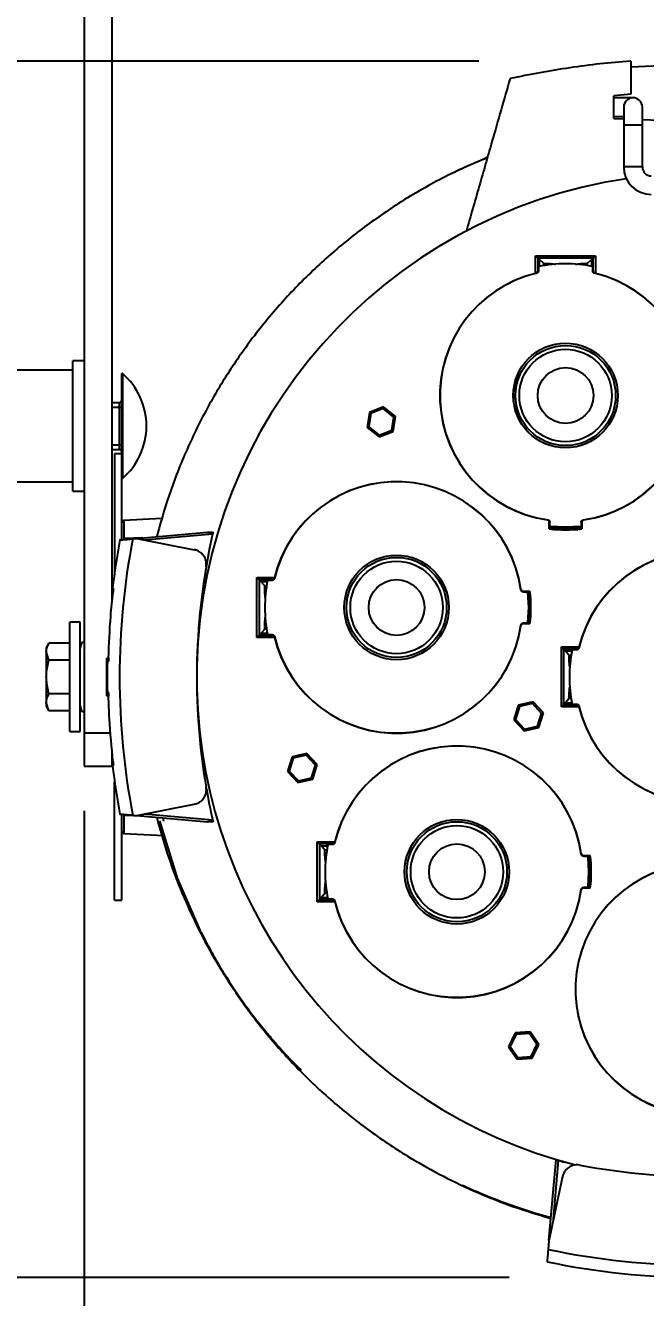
# Model space of a CAD drawing. Header units: inches. Extents: x 1.2 to 44.8, y 1.3 to 32.8.
# Drawn here: x 35.83 to 40, y 6.15 to 14.7 of the extents above; entities that cross this region are included whole.
import ezdxf

# ---------------------------------------------------------------- set-up
doc = ezdxf.new("R2010")
doc.units = ezdxf.units.IN
doc.header["$MEASUREMENT"] = 0
doc.layers.add('DIM', color=1, linetype='Continuous')
doc.layers.add('OBJECT', color=7, linetype='Continuous')
doc.styles.add('Arial', font='arial.ttf')
doc.dimstyles.new('ANSI & Metric .30 Stacked', dxfattribs={"dimscale": 2.666667, "dimtxt": 0.3, "dimasz": 0.375, "dimexe": 0.3, "dimexo": 0.3, "dimgap": 0.1, "dimtad": 0, "dimtih": 1, "dimtoh": 1, "dimzin": 4, "dimdsep": 46, "dimtxsty": 'Arial', "dimcen": 0.15, "dimadec": 0, "dimazin": 0, "dimtfac": 0.75, "dimtofl": 0, "dimtmove": 0, "dimatfit": 3, "dimfxl": 1, "dimtolj": 1, "dimtzin": 0, "dimarcsym": 0})

# ---------------------------------------------------------------- blocks, each defined once
blk = doc.blocks.new('*D8')
at = {"layer": 'Defpoints', "color": 0, "transparency": 16777216}
for p in [(31.5815, 18.4861), (37.1194, 18.4861), (39.3839, 6.284)]:
    blk.add_point(p, dxfattribs=at)
at = {"layer": 'DIM', "color": 0, "lineweight": -2, "transparency": 16777216}
for p, q in [((36.8194, 18.4861), (31.2815, 18.4861)), ((31.5815, 18.1111), (31.5815, 12.7356)), ((31.5815, 6.659), (31.5815, 11.6448)), ((39.0839, 6.284), (31.2815, 6.284))]:
    blk.add_line(p, q, dxfattribs=at)
at = {"layer": 'DIM', "color": 0, "transparency": 16777216}
for points in [[(31.519, 18.1111), (31.644, 18.1111), (31.5815, 18.4861)], [(31.519, 6.659), (31.644, 6.659), (31.5815, 6.284)]]:
    blk.add_solid(points, dxfattribs=at)
at = {"layer": 'DIM', "color": 0, "transparency": 16777216, "char_height": 0.3, "attachment_point": 5, "style": 'Arial'}
for s, insert in [('\\A1;12.20', (31.5815, 12.4434)), ('\\A1;[310mm]', (31.5815, 11.898))]:
    blk.add_mtext(s, dxfattribs=dict(at, insert=insert))
blk = doc.blocks.new('*D9')
at = {"layer": 'Defpoints', "color": 0, "transparency": 16777216}
for p in [(33.2791, 14.4623), (39.1782, 14.4623), (39.3839, 6.284)]:
    blk.add_point(p, dxfattribs=at)
at = {"layer": 'DIM', "color": 0, "lineweight": -2, "transparency": 16777216}
for p, q in [((38.8782, 14.4623), (32.9791, 14.4623)), ((33.2791, 14.0873), (33.2791, 10.9661)), ((33.2791, 6.659), (33.2791, 9.8753)), ((39.0839, 6.284), (32.9791, 6.284))]:
    blk.add_line(p, q, dxfattribs=at)
at = {"layer": 'DIM', "color": 0, "transparency": 16777216}
for points in [[(33.2166, 14.0873), (33.3416, 14.0873), (33.2791, 14.4623)], [(33.2166, 6.659), (33.3416, 6.659), (33.2791, 6.284)]]:
    blk.add_solid(points, dxfattribs=at)
at = {"layer": 'DIM', "color": 0, "transparency": 16777216, "char_height": 0.3, "attachment_point": 5, "style": 'Arial'}
for s, insert in [('\\A1;8.18', (33.2791, 10.6739)), ('\\A1;[208mm]', (33.2791, 10.1285))]:
    blk.add_mtext(s, dxfattribs=dict(at, insert=insert))
blk = doc.blocks.new('*D10')
at = {"layer": 'Defpoints', "color": 0, "transparency": 16777216}
for p in [(36.2263, 9.7215), (44.4503, 9.7215), (36.2263, 4.8502)]:
    blk.add_point(p, dxfattribs=at)
at = {"layer": 'DIM', "color": 0, "lineweight": -2, "transparency": 16777216}
for p, q in [((36.2263, 9.4215), (36.2263, 4.5502)), ((44.4503, 9.4215), (44.4503, 4.5502)), ((36.6013, 4.8502), (39.456, 4.8502)), ((44.0753, 4.8502), (41.2307, 4.8502))]:
    blk.add_line(p, q, dxfattribs=at)
at = {"layer": 'DIM', "color": 0, "transparency": 16777216}
for points in [[(36.6013, 4.9127), (36.6013, 4.7877), (36.2263, 4.8502)], [(44.0753, 4.9127), (44.0753, 4.7877), (44.4503, 4.8502)]]:
    blk.add_solid(points, dxfattribs=at)
at = {"layer": 'DIM', "color": 0, "transparency": 16777216, "char_height": 0.3, "attachment_point": 5, "style": 'Arial'}
for s, insert in [('\\A1;8.22', (40.3433, 5.1034)), ('\\A1;[209mm]', (40.3433, 4.558))]:
    blk.add_mtext(s, dxfattribs=dict(at, insert=insert))
blk = doc.blocks.new('*D11')
at = {"layer": 'Defpoints', "color": 0, "transparency": 16777216}
for p in [(34.8983, 10.8449), (44.7658, 10.058), (34.8983, 3.4586)]:
    blk.add_point(p, dxfattribs=at)
at = {"layer": 'DIM', "color": 0, "lineweight": -2, "transparency": 16777216}
for p, q in [((34.8983, 10.5449), (34.8983, 3.1586)), ((44.7658, 9.758), (44.7658, 3.1586)), ((35.2733, 3.4586), (39.4696, 3.4586)), ((44.3908, 3.4586), (41.2443, 3.4586))]:
    blk.add_line(p, q, dxfattribs=at)
at = {"layer": 'DIM', "color": 0, "transparency": 16777216}
for points in [[(35.2733, 3.5211), (35.2733, 3.3961), (34.8983, 3.4586)], [(44.3908, 3.5211), (44.3908, 3.3961), (44.7658, 3.4586)]]:
    blk.add_solid(points, dxfattribs=at)
at = {"layer": 'DIM', "color": 0, "transparency": 16777216, "char_height": 0.3, "attachment_point": 5, "style": 'Arial'}
for s, insert in [('\\A1;9.87', (40.357, 3.7117)), ('\\A1;[251mm]', (40.357, 3.1663))]:
    blk.add_mtext(s, dxfattribs=dict(at, insert=insert))

msp = doc.modelspace()

# ---------------------------------------------------------------- linework, layer by layer
at = {"layer": 'OBJECT'}
for p, q in [((36.2263, 16.7992), (36.2263, 9.7215)), ((36.4133, 10.826), (36.4133, 16.7992)), ((39.9008, 14.4623), (39.9008, 14.2401)), ((40.3483, 14.4409), (39.9008, 14.4207)), ((39.9008, 14.2401), (39.7858, 14.228)), ((39.7858, 14.075), (39.7858, 14.228)), ((39.9158, 14.215), (39.7858, 14.215)), ((39.8533, 14.1525), (39.8533, 13.75)), ((39.9783, 13.75), (39.9783, 14.1525)), ((39.7858, 14.09), (39.8533, 14.09)), ((39.7858, 14.075), (39.8533, 14.0727)), ((39.9783, 14.03), (39.8533, 14.03)), ((39.9783, 14.0683), (40.3483, 14.0554)), ((39.9783, 13.75), (39.8533, 13.75)), ((37.8681, 13.1493), (37.8267, 13.1114)), ((39.2606, 13.0346), (39.2606, 13.1528)), ((39.2606, 13.1528), (39.6637, 13.1528)), ((39.2606, 13.1528), (39.2871, 13.1263)), ((39.6488, 13.138), (39.2754, 13.138)), ((39.2754, 13.138), (39.2754, 13.0497)), ((39.2871, 13.0902), (39.2871, 13.1263)), ((39.3166, 13.1005), (39.2889, 13.1247)), ((39.3166, 13.1005), (39.3526, 13.1005)), ((39.3166, 13.0874), (39.3166, 13.1005)), ((39.3514, 13.0903), (39.3526, 13.1005)), ((39.3634, 13.0999), (39.3623, 13.0906)), ((39.5616, 13.0928), (39.5608, 13.0999)), ((39.5716, 13.1005), (39.6076, 13.1005)), ((39.5716, 13.1005), (39.5729, 13.0902)), ((39.6076, 13.1005), (39.6353, 13.1247)), ((39.6076, 13.0874), (39.6076, 13.1005)), ((39.6488, 13.138), (39.6371, 13.1263)), ((39.6371, 13.1263), (39.6371, 13.0902)), ((39.6637, 13.1528), (39.6488, 13.138)), ((39.6488, 13.0497), (39.6488, 13.138)), ((39.6637, 13.1528), (39.6637, 13.0346)), ((39.2623, 13.035), (39.2606, 13.0346)), ((39.2799, 13.0758), (39.2799, 13.0502)), ((39.6444, 13.0502), (39.6444, 13.0758)), ((39.6637, 13.0346), (39.6619, 13.035)), ((36.2263, 12.4463), (36.1483, 12.4463)), ((36.1483, 11.5713), (36.1483, 12.4463)), ((36.1483, 12.3838), (35.5233, 12.3838)), ((36.4833, 12.3608), (36.4783, 12.3608)), ((36.4783, 11.2433), (36.4783, 12.3608)), ((36.4833, 12.3608), (36.4833, 11.6568)), ((36.4133, 12.1671), (36.4623, 12.1671)), ((36.4623, 11.8505), (36.4623, 12.1671)), ((36.4133, 12.1363), (36.4623, 12.1363)), ((38.1433, 12.0999), (38.128, 11.9988)), ((38.1527, 12.0924), (38.1393, 12.0032)), ((38.2385, 12.1373), (38.1433, 12.0999)), ((38.1527, 12.0924), (38.1433, 12.0999)), ((38.2367, 12.1253), (38.1527, 12.0924)), ((38.2367, 12.1253), (38.2385, 12.1373)), ((38.3072, 12.0691), (38.2367, 12.1253)), ((38.3185, 12.0735), (38.2385, 12.1373)), ((38.2938, 11.9799), (38.3072, 12.0691)), ((38.3032, 11.9723), (38.3185, 12.0735)), ((38.3072, 12.0691), (38.3185, 12.0735)), ((38.1393, 12.0032), (38.128, 11.9988)), ((38.128, 11.9988), (38.208, 11.935)), ((38.1393, 12.0032), (38.2098, 11.9469)), ((38.208, 11.935), (38.3032, 11.9723)), ((38.2098, 11.9469), (38.2938, 11.9799)), ((38.2938, 11.9799), (38.3032, 11.9723)), ((38.2098, 11.9469), (38.208, 11.935)), ((36.4133, 11.8828), (36.4623, 11.8828)), ((36.4133, 11.8516), (36.4623, 11.8516)), ((36.4133, 11.8505), (36.4623, 11.8505)), ((36.4783, 11.8215), (36.4303, 11.8215)), ((36.4303, 11.8215), (36.4303, 11.0278)), ((35.5233, 11.6338), (36.1483, 11.6338)), ((36.4783, 11.6568), (36.4833, 11.6568)), ((36.1483, 11.5713), (36.2263, 11.5713)), ((36.7484, 11.3862), (36.4925, 11.3728)), ((36.4925, 11.3728), (36.4925, 11.2451)), ((36.552, 11.2503), (37.0541, 11.2942)), ((39.3527, 11.3168), (39.3527, 11.3622)), ((39.3527, 11.3168), (39.3621, 11.3253)), ((39.357, 11.3385), (39.357, 11.3625)), ((39.4621, 11.3277), (39.3618, 11.3334)), ((39.3621, 11.3253), (39.3621, 11.3342)), ((39.5626, 11.3334), (39.4621, 11.3277)), ((39.5621, 11.3334), (39.5621, 11.3253)), ((39.5716, 11.3168), (39.5621, 11.3253)), ((39.5673, 11.3625), (39.5673, 11.3385)), ((39.5716, 11.3622), (39.5716, 11.3168)), ((36.6206, 11.2563), (36.4925, 11.2523)), ((36.5783, 11.2526), (36.966, 11.1772)), ((37.089, 11.2822), (36.6319, 11.2422)), ((36.4303, 11.0699), (36.4365, 11.0699)), ((37.3866, 10.9904), (37.5049, 10.9904)), ((37.3866, 10.5873), (37.3866, 10.9904)), ((37.3866, 10.9904), (37.4015, 10.9755)), ((37.4015, 10.9755), (37.4015, 10.6021)), ((37.4897, 10.9755), (37.4015, 10.9755)), ((37.4015, 10.9755), (37.4132, 10.9638)), ((37.4132, 10.9638), (37.4493, 10.9638)), ((37.439, 10.9343), (37.4148, 10.962)), ((37.4893, 10.9711), (37.4636, 10.9711)), ((37.5049, 10.9904), (37.5045, 10.9886)), ((36.4212, 10.9157), (36.4163, 10.9161)), ((37.439, 10.8983), (37.439, 10.9343)), ((37.4521, 10.9343), (37.439, 10.9343)), ((37.439, 10.8983), (37.4493, 10.8996)), ((37.4467, 10.8883), (37.4396, 10.8875)), ((39.177, 10.894), (39.201, 10.894)), ((39.1773, 10.8983), (39.2227, 10.8983)), ((39.206, 10.8893), (39.2118, 10.7888)), ((39.2061, 10.8888), (39.2142, 10.8888)), ((39.2227, 10.8983), (39.2142, 10.8888)), ((39.2118, 10.7888), (39.2061, 10.6885)), ((37.4396, 10.6901), (37.4489, 10.689)), ((36.1983, 10.689), (36.1283, 10.689)), ((36.1283, 9.954), (36.1283, 10.689)), ((36.1983, 9.954), (36.1983, 10.689)), ((37.4015, 10.6021), (37.4132, 10.6138)), ((37.4493, 10.6138), (37.4132, 10.6138)), ((37.439, 10.6433), (37.4148, 10.6156)), ((37.439, 10.6433), (37.439, 10.6793)), ((37.4492, 10.6781), (37.439, 10.6793)), ((37.4521, 10.6433), (37.439, 10.6433)), ((37.4636, 10.6066), (37.4893, 10.6066)), ((39.201, 10.6837), (39.177, 10.6837)), ((39.2227, 10.6793), (39.1773, 10.6793)), ((39.2142, 10.6888), (39.2061, 10.6888)), ((39.2227, 10.6793), (39.2142, 10.6888)), ((35.9884, 10.5488), (35.9708, 10.5184)), ((36.1283, 10.5488), (35.9884, 10.5488)), ((37.3866, 10.5873), (37.4015, 10.6021)), ((37.5049, 10.5873), (37.3866, 10.5873)), ((37.4015, 10.6021), (37.4897, 10.6021)), ((37.5045, 10.589), (37.5049, 10.5873)), ((39.434, 10.12), (39.434, 10.5231)), ((39.434, 10.5231), (39.4489, 10.5082)), ((39.434, 10.5231), (39.5523, 10.5231)), ((39.5523, 10.5231), (39.5518, 10.5213)), ((35.9708, 10.5184), (35.9708, 10.1247)), ((35.9884, 10.4352), (35.9708, 10.492)), ((36.1283, 10.4352), (35.9884, 10.4352)), ((36.3783, 10.4472), (36.3887, 10.4476)), ((36.3783, 10.1959), (36.3783, 10.4472)), ((39.4489, 10.5082), (39.4489, 10.1349)), ((39.5371, 10.5082), (39.4489, 10.5082)), ((39.4489, 10.5082), (39.4606, 10.4965)), ((39.4606, 10.4965), (39.4967, 10.4965)), ((39.4863, 10.467), (39.4621, 10.4947)), ((39.4863, 10.431), (39.4863, 10.467)), ((39.4995, 10.467), (39.4863, 10.467)), ((39.5367, 10.5038), (39.511, 10.5038)), ((36.3814, 10.4239), (36.3868, 10.4244)), ((39.4863, 10.431), (39.4967, 10.4323)), ((39.4941, 10.421), (39.4869, 10.4202)), ((36.1283, 10.2079), (35.9884, 10.2079)), ((36.3783, 10.1959), (36.3887, 10.1955)), ((36.3868, 10.2187), (36.3816, 10.2191)), ((39.4863, 10.176), (39.4863, 10.212)), ((39.4965, 10.2108), (39.4863, 10.212)), ((39.4869, 10.2228), (39.4963, 10.2217)), ((35.9884, 10.0942), (35.9708, 10.151)), ((35.9708, 10.1247), (35.9884, 10.0942)), ((36.1283, 10.0942), (35.9884, 10.0942)), ((39.1435, 10.1317), (39.1134, 10.034)), ((39.1518, 10.1228), (39.1252, 10.0367)), ((39.2433, 10.1545), (39.1435, 10.1317)), ((39.1518, 10.1228), (39.1435, 10.1317)), ((39.2397, 10.1429), (39.1518, 10.1228)), ((39.2397, 10.1429), (39.2433, 10.1545)), ((39.301, 10.0768), (39.2397, 10.1429)), ((39.3128, 10.0795), (39.2433, 10.1545)), ((39.434, 10.12), (39.4606, 10.1465)), ((39.5523, 10.12), (39.434, 10.12)), ((39.4489, 10.1349), (39.5371, 10.1349)), ((39.4967, 10.1465), (39.4606, 10.1465)), ((39.4863, 10.176), (39.4621, 10.1483)), ((39.4995, 10.176), (39.4863, 10.176)), ((39.511, 10.1393), (39.5367, 10.1393)), ((39.5518, 10.1217), (39.5523, 10.12)), ((39.1252, 10.0367), (39.1134, 10.034)), ((39.1134, 10.034), (39.183, 9.959)), ((39.1252, 10.0367), (39.1865, 9.9706)), ((39.2745, 9.9906), (39.301, 10.0768)), ((39.2827, 9.9817), (39.3128, 10.0795)), ((39.301, 10.0768), (39.3128, 10.0795)), ((36.1283, 9.954), (36.1983, 9.954)), ((36.4033, 9.9436), (36.2263, 9.9436)), ((39.183, 9.959), (39.2827, 9.9817)), ((39.1865, 9.9706), (39.183, 9.959)), ((39.1865, 9.9706), (39.2745, 9.9906)), ((39.2745, 9.9906), (39.2827, 9.9817)), ((36.4133, 9.7215), (36.4133, 9.8225)), ((37.6227, 9.7846), (37.5925, 9.6868)), ((37.6309, 9.7757), (37.6043, 9.6895)), ((37.7224, 9.8073), (37.6227, 9.7846)), ((37.6309, 9.7757), (37.6227, 9.7846)), ((37.7188, 9.7958), (37.6309, 9.7757)), ((37.7188, 9.7958), (37.7224, 9.8073)), ((37.7801, 9.7297), (37.7188, 9.7958)), ((37.7919, 9.7324), (37.7224, 9.8073)), ((36.2263, 9.7215), (36.4133, 9.7215)), ((36.4164, 9.727), (36.4212, 9.7274)), ((37.6043, 9.6895), (37.5925, 9.6868)), ((37.5925, 9.6868), (37.6621, 9.6119)), ((37.6043, 9.6895), (37.6656, 9.6234)), ((37.7536, 9.6435), (37.7801, 9.7297)), ((37.7618, 9.6346), (37.7919, 9.7324)), ((37.7801, 9.7297), (37.7919, 9.7324)), ((36.4303, 8.8215), (36.4303, 9.6153)), ((37.6621, 9.6119), (37.7618, 9.6346)), ((37.6656, 9.6234), (37.6621, 9.6119)), ((37.6656, 9.6234), (37.7536, 9.6435)), ((37.7536, 9.6435), (37.7618, 9.6346)), ((36.4303, 9.5732), (36.4365, 9.5732)), ((36.5783, 9.3904), (36.966, 9.4658)), ((36.4783, 8.8215), (36.4783, 9.3998)), ((36.4925, 9.398), (36.4925, 9.2703)), ((36.6206, 9.3867), (36.4925, 9.3908)), ((36.552, 9.3927), (37.0541, 9.3488)), ((36.6319, 9.4009), (37.089, 9.3609)), ((36.7308, 9.3552), (36.844, 8.9916)), ((36.7531, 9.375), (36.759, 9.353)), ((36.4925, 9.2703), (36.7616, 9.2562)), ((37.8187, 9.1872), (37.7921, 9.2138)), ((37.7921, 9.2138), (37.9104, 9.2138)), ((37.7921, 8.8106), (37.7921, 9.2138)), ((37.8952, 9.1989), (37.807, 9.1989)), ((37.807, 9.1989), (37.807, 8.8255)), ((37.8187, 9.1872), (37.8548, 9.1872)), ((37.8445, 9.1577), (37.8203, 9.1854)), ((37.8445, 9.1217), (37.8445, 9.1577)), ((37.8576, 9.1577), (37.8445, 9.1577)), ((37.8948, 9.1944), (37.8691, 9.1944)), ((37.9104, 9.2138), (37.91, 9.212)), ((37.8445, 9.1217), (37.8548, 9.123)), ((37.8522, 9.1117), (37.8451, 9.1109)), ((39.5825, 9.1174), (39.6065, 9.1174)), ((39.5828, 9.1217), (39.6282, 9.1217)), ((39.6116, 9.1122), (39.6173, 9.0122)), ((39.6116, 9.1122), (39.6197, 9.1122)), ((39.6282, 9.1217), (39.6197, 9.1122)), ((39.6173, 9.0122), (39.6116, 8.9119)), ((36.8537, 8.9654), (37.004, 8.6197)), ((37.8445, 8.8667), (37.8445, 8.9027)), ((37.8547, 8.9015), (37.8445, 8.9027)), ((37.8451, 8.9135), (37.8544, 8.9124)), ((39.6065, 8.907), (39.5825, 8.907)), ((39.6282, 8.9027), (39.5828, 8.9027)), ((39.6197, 8.9122), (39.6116, 8.9122)), ((39.6282, 8.9027), (39.6197, 8.9122)), ((36.4303, 8.8215), (36.4783, 8.8215)), ((37.8187, 8.8372), (37.7921, 8.8106)), ((37.9104, 8.8106), (37.7921, 8.8106)), ((37.807, 8.8255), (37.8952, 8.8255)), ((37.8548, 8.8372), (37.8187, 8.8372)), ((37.8445, 8.8667), (37.8203, 8.839)), ((37.8576, 8.8667), (37.8445, 8.8667)), ((37.8691, 8.8299), (37.8948, 8.8299)), ((37.91, 8.8124), (37.9104, 8.8106)), ((39.1225, 7.9284), (39.0781, 7.8362)), ((39.1293, 7.9184), (39.0902, 7.8371)), ((39.2245, 7.936), (39.1225, 7.9284)), ((39.1293, 7.9184), (39.1225, 7.9284)), ((39.2192, 7.9251), (39.1293, 7.9184)), ((39.2192, 7.9251), (39.2245, 7.936)), ((39.27, 7.8506), (39.2192, 7.9251)), ((39.2821, 7.8515), (39.2245, 7.936)), ((39.0902, 7.8371), (39.0781, 7.8362)), ((39.0781, 7.8362), (39.1357, 7.7517)), ((39.0902, 7.8371), (39.141, 7.7626)), ((39.2309, 7.7693), (39.27, 7.8506)), ((39.2377, 7.7593), (39.2821, 7.8515)), ((39.27, 7.8506), (39.2821, 7.8515)), ((39.141, 7.7626), (39.1357, 7.7517)), ((39.1357, 7.7517), (39.2377, 7.7593)), ((39.141, 7.7626), (39.2309, 7.7693)), ((39.2309, 7.7693), (39.2377, 7.7593)), ((39.3502, 6.5326), (39.3957, 7.0523)), ((39.4123, 7.0704), (39.3757, 6.6517)), ((39.3957, 7.0523), (39.3981, 7.0736)), ((38.63, 6.9709), (38.6325, 6.9697)), ((39.4418, 6.9627), (39.3501, 6.5315)), ((39.3501, 6.5315), (39.345, 6.4733))]:
    msp.add_line(p, q, dxfattribs=at)
for centre, radius in [((39.4621, 12.2136), 0.3516), ((39.4621, 12.2136), 0.3367), ((39.4621, 12.2136), 0.3108), ((39.4621, 12.2136), 0.1875), ((38.3259, 10.7888), 0.3516), ((38.3259, 10.7888), 0.3367), ((38.3259, 10.7888), 0.3108), ((38.3259, 10.7888), 0.1875), ((38.7314, 9.0122), 0.3516), ((38.7314, 9.0122), 0.3367), ((38.7314, 9.0122), 0.3108), ((38.7314, 9.0122), 0.1875)]:
    msp.add_circle(centre, radius, dxfattribs=at)
for centre, radius, start, end in [((39.9158, 14.1525), 0.0625, 0, 180), ((40.0383, 13.75), 0.185, 180, 270), ((40.0383, 13.75), 0.06, 180, 270), ((40.3683, 10.3215), 3.386, 98.44365, 178.6958), ((39.4621, 12.2136), 0.8858, 78.21788, 101.86166), ((39.4621, 12.2136), 0.8454, 103.7937, 261.67956), ((39.4621, 12.2136), 0.8445, 103.27235, 261.96114), ((39.4621, 12.2136), 0.8445, 278.03886, 76.72765), ((39.4621, 12.2136), 0.8454, 278.32044, 76.2063), ((36.179, 12.0088), 0.4653, 310.84258, 49.15742), ((36.4623, 12.1831), 0.016, 269.99973, 359.99973), ((36.4663, 13.0647), 0.9284, 269.75316, 270.74057), ((36.4663, 12.8112), 0.9284, 269.75316, 270.74057), ((36.4623, 11.8356), 0.016, 0.00027, 90.00027), ((36.4623, 11.8345), 0.016, 0.00027, 90.00027), ((38.3259, 10.7888), 0.8445, 8.03886, 166.72765), ((38.3259, 10.7888), 0.8454, 8.32044, 166.2063), ((36.4933, 11.3578), 0.015, 93, 180), ((39.4621, 12.2136), 0.9034, 263.03986, 276.96014), ((39.4621, 12.2136), 0.8939, 263.57707, 276.42293), ((41.3683, 10.3215), 4.9882, 169.35533, 173.15393), ((41.3683, 10.3215), 4.905, 169.08488, 190.91512), ((36.5535, 11.2421), 0.0631, 2.78474, 12.5511), ((41.3683, 10.3215), 4.3858, 167.34743, 189.7226), ((40.3733, 10.3215), 0.8445, 8.25496, 166.72765), ((40.3733, 10.3215), 0.8454, 8.71234, 166.2063), ((38.3259, 10.7888), 0.8858, 168.21788, 191.86166), ((38.3259, 10.7888), 0.8939, 353.57707, 6.42293), ((38.3259, 10.7888), 0.9034, 353.03986, 6.96014), ((38.3259, 10.7888), 0.8445, 193.27235, 351.96114), ((38.3259, 10.7888), 0.8454, 193.7937, 351.67956), ((36.2583, 10.5127), 0.06, 122.23095, 180), ((40.3733, 10.3215), 0.8858, 168.21788, 191.86166), ((41.3683, 10.3215), 4.9882, 178.82411, 181.17645), ((40.3683, 10.3215), 3.386, 181.30421, 255.64002), ((40.3733, 10.3215), 0.8445, 193.27235, 351.74504), ((40.3733, 10.3215), 0.8454, 193.7937, 351.28766), ((36.2583, 10.1304), 0.06, 180, 237.76905), ((38.7314, 9.0122), 0.8445, 8.03886, 166.72765), ((38.7314, 9.0122), 0.8454, 8.32044, 166.2063), ((41.3683, 10.3215), 4.9882, 186.84675, 190.64483), ((41.3683, 10.3215), 4.3858, 189.8544, 192.65257), ((36.5535, 9.4009), 0.0631, 347.4489, 357.21526), ((36.4933, 9.2852), 0.015, 180, 267), ((38.7314, 9.0122), 0.8858, 168.21788, 191.86166), ((38.7314, 9.0122), 0.8939, 353.57707, 6.42293), ((38.7314, 9.0122), 0.9034, 353.03986, 6.96014), ((40.3733, 8.2215), 0.8454, 98.32044, 256.2063), ((40.3733, 8.2215), 0.8445, 98.03886, 256.72765), ((38.7314, 9.0122), 0.8445, 193.27235, 351.96114), ((38.7314, 9.0122), 0.8454, 193.7937, 351.67956), ((40.3683, 11.3215), 4.3573, 257.32653, 257.90273), ((40.3683, 11.3215), 4.3573, 259.28554, 269.73701), ((39.3527, 6.5278), 0.0266, 85.01956, 91.13743), ((40.3683, 11.3215), 4.955, 258.08232, 269.76873), ((40.3683, 11.3215), 5.0376, 258.19442, 269.77295)]:
    msp.add_arc(centre, radius, start, end, dxfattribs=at)
for centre, major_axis, ratio, start_param, end_param in [((39.9677, 12.2136), (1.1844, 0), 0.904333, 2.18289, 2.189184), ((39.2741, 13.1244), (0.015, 0), 0.122785, 0.139626, 0.517039), ((39.4621, 13.1115), (0.1364, 0), 0.122792, 3.903609, 4.202236), ((39.4621, 13.1115), (0.1364, 0), 0.122792, 5.222542, 5.521169), ((39.6502, 13.1244), (0.015, 0), 0.122785, 2.624554, 3.001966), ((38.9566, 12.2136), (1.1844, 0), 0.904333, 0.952409, 0.958702), ((39.3564, 12.2136), (0.8486, 0), 0.989844, 1.661062, 1.666299), ((39.5679, 12.2136), (0.8486, 0), 0.989844, 1.475294, 1.480531), ((39.3035, 12.2136), (0.8702, 0), 0.979895, 4.768957, 4.773913), ((40.3532, 12.2136), (1.4876, 0), 0.800731, 3.979311, 3.983227), ((38.571, 12.2136), (1.4876, 0), 0.800731, 5.441551, 5.445467), ((39.6208, 12.2136), (0.8702, 0), 0.979895, 4.650865, 4.655821), ((37.4151, 10.9769), (0, 0.015), 0.122785, 2.624554, 3.001966), ((38.3259, 10.2833), (0, 1.1844), 0.904333, 0.952409, 0.958702), ((38.3259, 10.8946), (0, 0.8486), 0.989844, 1.475294, 1.480531), ((37.428, 10.7888), (0, 0.1364), 0.122792, 5.222542, 5.521169), ((38.3259, 10.9475), (0, 0.8702), 0.979895, 4.650865, 4.655821), ((38.3259, 9.8977), (0, 1.4876), 0.800731, 5.441551, 5.445467), ((37.428, 10.7888), (0, 0.1364), 0.122792, 3.903609, 4.202236), ((37.4151, 10.6008), (0, 0.015), 0.122785, 0.139626, 0.517039), ((38.3259, 11.2944), (0, 1.1844), 0.904333, 2.18289, 2.189184), ((38.3259, 10.6831), (0, 0.8486), 0.989844, 1.661062, 1.666299), ((38.3259, 10.6302), (0, 0.8702), 0.979895, 4.768957, 4.773913), ((38.3259, 11.6799), (0, 1.4876), 0.800731, 3.979311, 3.983227), ((39.4624, 10.5096), (0, 0.015), 0.122785, 2.624554, 3.001966), ((40.3733, 9.816), (0, 1.1844), 0.904333, 0.952409, 0.958702), ((40.3733, 10.4273), (0, 0.8486), 0.989844, 1.475294, 1.480531), ((39.4753, 10.3215), (0, 0.1364), 0.122792, 5.222542, 5.521169), ((39.4753, 10.3215), (0, 0.1364), 0.122792, 3.903609, 4.202236), ((39.4624, 10.1335), (0, 0.015), 0.122785, 0.139626, 0.517039), ((40.3733, 10.8271), (0, 1.1844), 0.904333, 2.18289, 2.189184), ((40.3733, 10.2158), (0, 0.8486), 0.989844, 1.661062, 1.666299), ((37.8206, 9.2002), (0, 0.015), 0.122785, 2.624554, 3.001966), ((38.7314, 8.5067), (0, 1.1844), 0.904333, 0.952409, 0.958702), ((38.7314, 9.118), (0, 0.8486), 0.989844, 1.475294, 1.480531), ((37.8335, 9.0122), (0, 0.1364), 0.122792, 5.222542, 5.521169), ((38.7314, 9.1709), (0, 0.8702), 0.979895, 4.650865, 4.655821), ((38.7314, 8.1211), (0, 1.4876), 0.800731, 5.441551, 5.445467), ((37.8335, 9.0122), (0, 0.1364), 0.122792, 3.903609, 4.202236), ((38.7314, 8.8535), (0, 0.8702), 0.979895, 4.768957, 4.773913), ((38.7314, 9.9033), (0, 1.4876), 0.800731, 3.979311, 3.983227), ((37.8206, 8.8242), (0, 0.015), 0.122785, 0.139626, 0.517039), ((38.7314, 9.5177), (0, 1.1844), 0.904333, 2.18289, 2.189184), ((38.7314, 8.9064), (0, 0.8486), 0.989844, 1.661062, 1.666299)]:
    msp.add_ellipse(centre, major_axis=major_axis, ratio=ratio, start_param=start_param, end_param=end_param, dxfattribs=at)
for points, knots in [([(39.9008, 14.4623), (39.8993, 14.4622), (39.7624, 14.4516), (39.4898, 14.4225), (39.2226, 14.3704), (39.0887, 14.3443)], [0, 0, 0, 0, 0.005481, 0.501597, 1, 1, 1, 1]), ([(39.0887, 14.3443), (39.0686, 14.2743), (39.0284, 14.134), (38.9735, 13.9425), (38.9245, 13.7715), (38.8815, 13.6216), (38.8383, 13.471), (38.8094, 13.3702), (38.7949, 13.3198)], [0, 0, 0, 0, 0.208801, 0.418149, 0.563127, 0.708317, 0.854049, 1, 1, 1, 1]), ([(38.9369, 13.8148), (38.8282, 13.7667), (38.6098, 13.6699), (38.314, 13.4939), (38.045, 13.3024), (37.8023, 13.0965), (37.5751, 12.8682), (37.369, 12.622), (37.1862, 12.3614), (37.0262, 12.0874), (36.8887, 11.7973), (36.7841, 11.5212), (36.734, 11.3407), (36.7129, 11.2644)], [0, 0, 0, 0, 0.101607, 0.204124, 0.293668, 0.383833, 0.47597, 0.568792, 0.658049, 0.747933, 0.83979, 0.932327, 1, 1, 1, 1]), ([(38.936, 13.8105), (38.9009, 13.7964), (38.8183, 13.7632), (38.7302, 13.7224), (38.6964, 13.7057), (38.6842, 13.6996)], [0, 0, 0, 0, 0.319954, 0.754217, 1, 1, 1, 1]), ([(39.281, 13.0863), (39.2809, 13.0861), (39.2806, 13.0857), (39.2803, 13.0837), (39.28, 13.0809), (39.2799, 13.0781), (39.2799, 13.0764), (39.2799, 13.0758)], [0, 0, 0, 0, 0.2208107, 0.4419479, 0.6674981, 0.8967834, 1, 1, 1, 1]), ([(39.3526, 13.1005), (39.3543, 13.1005), (39.3577, 13.1004), (39.3613, 13.1002), (39.363, 13.1), (39.3634, 13.0999)], [0, 0, 0, 0, 0.417392, 0.834938, 1, 1, 1, 1]), ([(39.5608, 13.0999), (39.5621, 13.1001), (39.5646, 13.1003), (39.5686, 13.1005), (39.5709, 13.1005), (39.5716, 13.1005)], [0, 0, 0, 0, 0.412487, 0.824887, 1, 1, 1, 1]), ([(39.6444, 13.0758), (39.6444, 13.0763), (39.6444, 13.0779), (39.6443, 13.0806), (39.644, 13.0835), (39.6436, 13.0856), (39.6434, 13.0861), (39.6432, 13.0863)], [0, 0, 0, 0, 0.082168, 0.306264, 0.534946, 0.764555, 1, 1, 1, 1]), ([(39.2623, 13.035), (39.2638, 13.0355), (39.2671, 13.0366), (39.2714, 13.0402), (39.2743, 13.0448), (39.2753, 13.0482), (39.2754, 13.0497), (39.2754, 13.0497)], [0, 0, 0, 0, 0.190229, 0.422761, 0.745006, 0.993862, 1, 1, 1, 1]), ([(39.2682, 13.0355), (39.267, 13.0354), (39.2651, 13.0353), (39.2631, 13.0351), (39.2623, 13.035)], [0, 0, 0, 0, 0.60643, 1, 1, 1, 1]), ([(39.2799, 13.0502), (39.2798, 13.0491), (39.2796, 13.0464), (39.2779, 13.0422), (39.2745, 13.0384), (39.271, 13.0363), (39.2688, 13.0357), (39.2682, 13.0355)], [0, 0, 0, 0, 0.157413, 0.407293, 0.657414, 0.909287, 1, 1, 1, 1]), ([(39.656, 13.0355), (39.655, 13.0358), (39.6524, 13.0366), (39.6486, 13.0393), (39.6456, 13.0435), (39.6445, 13.0473), (39.6444, 13.0496), (39.6444, 13.0502)], [0, 0, 0, 0, 0.157404, 0.410985, 0.664295, 0.915773, 1, 1, 1, 1]), ([(39.6619, 13.035), (39.6607, 13.0354), (39.6577, 13.0364), (39.6535, 13.0396), (39.6502, 13.0441), (39.649, 13.0478), (39.6488, 13.0497), (39.6488, 13.0497)], [0, 0, 0, 0, 0.1620133, 0.3802172, 0.6863016, 0.9938623, 1, 1, 1, 1]), ([(39.6619, 13.035), (39.6607, 13.0351), (39.6588, 13.0353), (39.6568, 13.0355), (39.656, 13.0355)], [0, 0, 0, 0, 0.604349, 1, 1, 1, 1]), ([(39.1135, 12.1869), (39.1133, 12.1896), (39.1124, 12.2029), (39.1123, 12.2216), (39.1139, 12.2482), (39.1167, 12.2694), (39.122, 12.2956), (39.1276, 12.3162), (39.1365, 12.3419), (39.1433, 12.357), (39.148, 12.3671)], [0, 0, 0, 0, 0.043103, 0.215681, 0.301904, 0.474484, 0.560706, 0.733285, 0.819508, 1, 1, 1, 1]), ([(39.2109, 11.9699), (39.2091, 11.9719), (39.1999, 11.9815), (39.1878, 11.9958), (39.1721, 12.0174), (39.1607, 12.0354), (39.148, 12.0589), (39.1392, 12.0784), (39.1292, 12.1047), (39.1248, 12.1216), (39.1217, 12.1333)], [0, 0, 0, 0, 0.0424736, 0.2125353, 0.2974998, 0.4675636, 0.552527, 0.7225891, 0.8075535, 1, 1, 1, 1]), ([(39.3398, 11.3771), (39.3406, 11.3771), (39.3421, 11.3772), (39.3435, 11.3773), (39.344, 11.3773)], [0, 0, 0, 0, 0.607349, 1, 1, 1, 1]), ([(39.3527, 11.3622), (39.3525, 11.3639), (39.3522, 11.3673), (39.3496, 11.3718), (39.3458, 11.3752), (39.3422, 11.3766), (39.3402, 11.377), (39.3398, 11.3771)], [0, 0, 0, 0, 0.235641, 0.471271, 0.707249, 0.944054, 1, 1, 1, 1]), ([(39.344, 11.3773), (39.3447, 11.3772), (39.3468, 11.3768), (39.3503, 11.3752), (39.3539, 11.372), (39.3565, 11.3675), (39.3568, 11.3641), (39.357, 11.3625)], [0, 0, 0, 0, 0.098195, 0.296067, 0.532774, 0.768704, 1, 1, 1, 1]), ([(39.5673, 11.3625), (39.5673, 11.3632), (39.5674, 11.3653), (39.5685, 11.369), (39.5712, 11.373), (39.5753, 11.3761), (39.5786, 11.3769), (39.5802, 11.3773)], [0, 0, 0, 0, 0.098186, 0.296067, 0.530767, 0.766015, 1, 1, 1, 1]), ([(39.5845, 11.3771), (39.5828, 11.3767), (39.5795, 11.3758), (39.5754, 11.3726), (39.5726, 11.3683), (39.5717, 11.3646), (39.5716, 11.3626), (39.5716, 11.3622)], [0, 0, 0, 0, 0.237631, 0.475284, 0.71236, 0.948558, 1, 1, 1, 1]), ([(39.5802, 11.3773), (39.5811, 11.3773), (39.5825, 11.3772), (39.5839, 11.3771), (39.5845, 11.3771)], [0, 0, 0, 0, 0.607349, 1, 1, 1, 1]), ([(37.0541, 11.2942), (37.0639, 11.2949), (37.0765, 11.2958), (37.0892, 11.2955), (37.092, 11.2954)], [0, 0, 0, 0, 0.78047, 1, 1, 1, 1]), ([(37.092, 11.2954), (37.0917, 11.2944), (37.0913, 11.2923), (37.0904, 11.2883), (37.0896, 11.2849), (37.0892, 11.2831), (37.089, 11.2822)], [0, 0, 0, 0, 0.3267324, 0.6530182, 0.8240132, 1, 1, 1, 1]), ([(39.3578, 11.3284), (39.3577, 11.3285), (39.3575, 11.3289), (39.3572, 11.3308), (39.3571, 11.3336), (39.357, 11.3363), (39.357, 11.338), (39.357, 11.3385)], [0, 0, 0, 0, 0.221883, 0.444214, 0.668056, 0.892904, 1, 1, 1, 1]), ([(39.5673, 11.3385), (39.5673, 11.338), (39.5673, 11.3364), (39.5672, 11.3337), (39.567, 11.3309), (39.5668, 11.3289), (39.5666, 11.3286), (39.5665, 11.3284)], [0, 0, 0, 0, 0.100056, 0.322332, 0.546536, 0.77142, 1, 1, 1, 1]), ([(36.4664, 11.2428), (36.466, 11.2428), (36.4649, 11.2427), (36.4741, 11.2435), (36.4891, 11.2448), (36.5009, 11.2458), (36.5146, 11.247), (36.5259, 11.248), (36.5373, 11.249), (36.5461, 11.2498), (36.552, 11.2503)], [0, 0, 0, 0, 0.248852, 0.670129, 0.776816, 0.883028, 0.935047, 0.954616, 0.969046, 1, 1, 1, 1]), ([(37.0455, 11.0622), (37.0463, 11.0734), (37.0479, 11.0959), (37.0361, 11.1283), (37.015, 11.1548), (36.9899, 11.1711), (36.9725, 11.1756), (36.966, 11.1772)], [0, 0, 0, 0, 0.21672, 0.433427, 0.650527, 0.868445, 1, 1, 1, 1]), ([(37.4636, 10.9711), (37.4632, 10.9711), (37.4616, 10.9711), (37.4589, 10.971), (37.456, 10.9707), (37.4539, 10.9703), (37.4534, 10.9701), (37.4532, 10.9699)], [0, 0, 0, 0, 0.082168, 0.306264, 0.534946, 0.764555, 1, 1, 1, 1]), ([(37.504, 10.9827), (37.5036, 10.9817), (37.5028, 10.979), (37.5002, 10.9753), (37.496, 10.9723), (37.4921, 10.9712), (37.4899, 10.9711), (37.4893, 10.9711)], [0, 0, 0, 0, 0.159616, 0.413178, 0.666476, 0.91794, 1, 1, 1, 1]), ([(37.5045, 10.9886), (37.5041, 10.9874), (37.5031, 10.9844), (37.4999, 10.9802), (37.4953, 10.9768), (37.4916, 10.9757), (37.4898, 10.9755), (37.4897, 10.9755)], [0, 0, 0, 0, 0.162013, 0.380217, 0.686302, 0.993862, 1, 1, 1, 1]), ([(37.5045, 10.9886), (37.5044, 10.9874), (37.5042, 10.9855), (37.504, 10.9835), (37.504, 10.9827)], [0, 0, 0, 0, 0.604349, 1, 1, 1, 1]), ([(36.3888, 10.4495), (36.3925, 10.5432), (36.3984, 10.6906), (36.414, 10.8374), (36.4196, 10.8909)], [0, 0, 0, 0, 0.6352108, 1, 1, 1, 1]), ([(36.4212, 10.9157), (36.4213, 10.9154), (36.4215, 10.9148), (36.4214, 10.9105), (36.421, 10.9041), (36.4203, 10.8972), (36.4198, 10.8926), (36.4196, 10.8909)], [0, 0, 0, 0, 0.215893, 0.431782, 0.647741, 0.863688, 1, 1, 1, 1]), ([(37.4396, 10.8875), (37.4394, 10.8888), (37.4392, 10.8913), (37.439, 10.8953), (37.439, 10.8976), (37.439, 10.8983)], [0, 0, 0, 0, 0.412487, 0.824887, 1, 1, 1, 1]), ([(39.1622, 10.9069), (39.1622, 10.9078), (39.1623, 10.9092), (39.1624, 10.9106), (39.1624, 10.9112)], [0, 0, 0, 0, 0.607349, 1, 1, 1, 1]), ([(39.177, 10.894), (39.1763, 10.894), (39.1741, 10.8941), (39.1704, 10.8953), (39.1664, 10.8981), (39.1633, 10.9021), (39.1625, 10.9054), (39.1622, 10.9069)], [0, 0, 0, 0, 0.101229, 0.305344, 0.540043, 0.77531, 1, 1, 1, 1]), ([(39.1624, 10.9112), (39.1628, 10.9095), (39.1637, 10.9062), (39.1669, 10.9021), (39.1712, 10.8993), (39.1749, 10.8983), (39.1769, 10.8983), (39.1773, 10.8983)], [0, 0, 0, 0, 0.237631, 0.475284, 0.71236, 0.948558, 1, 1, 1, 1]), ([(39.201, 10.894), (39.2015, 10.894), (39.2031, 10.894), (39.2058, 10.8939), (39.2086, 10.8937), (39.2106, 10.8935), (39.2109, 10.8933), (39.2111, 10.8932)], [0, 0, 0, 0, 0.100056, 0.322332, 0.546536, 0.77142, 1, 1, 1, 1]), ([(37.439, 10.6793), (37.439, 10.681), (37.4391, 10.6844), (37.4393, 10.688), (37.4395, 10.6896), (37.4396, 10.6901)], [0, 0, 0, 0, 0.417392, 0.834938, 1, 1, 1, 1]), ([(37.4532, 10.6077), (37.4534, 10.6076), (37.4538, 10.6073), (37.4558, 10.607), (37.4586, 10.6067), (37.4614, 10.6066), (37.4631, 10.6066), (37.4636, 10.6066)], [0, 0, 0, 0, 0.220811, 0.441948, 0.667498, 0.896783, 1, 1, 1, 1]), ([(37.4893, 10.6066), (37.4904, 10.6065), (37.4932, 10.6063), (37.4973, 10.6046), (37.5012, 10.6012), (37.5032, 10.5977), (37.5038, 10.5955), (37.504, 10.5949)], [0, 0, 0, 0, 0.159724, 0.409626, 0.659763, 0.911657, 1, 1, 1, 1]), ([(39.1622, 10.6707), (39.1623, 10.6714), (39.1627, 10.6736), (39.1644, 10.6771), (39.1677, 10.6807), (39.1721, 10.6832), (39.1754, 10.6835), (39.177, 10.6837)], [0, 0, 0, 0, 0.10112, 0.304982, 0.541658, 0.777543, 1, 1, 1, 1]), ([(39.1624, 10.6665), (39.1624, 10.6673), (39.1623, 10.6688), (39.1622, 10.6702), (39.1622, 10.6707)], [0, 0, 0, 0, 0.607349, 1, 1, 1, 1]), ([(39.1773, 10.6793), (39.1756, 10.6792), (39.1722, 10.6789), (39.1677, 10.6763), (39.1643, 10.6725), (39.1628, 10.6689), (39.1625, 10.6669), (39.1624, 10.6665)], [0, 0, 0, 0, 0.235641, 0.471271, 0.707249, 0.944054, 1, 1, 1, 1]), ([(39.2111, 10.6845), (39.2109, 10.6844), (39.2106, 10.6842), (39.2086, 10.6839), (39.2059, 10.6837), (39.2032, 10.6837), (39.2015, 10.6837), (39.201, 10.6837)], [0, 0, 0, 0, 0.221883, 0.444214, 0.668056, 0.892904, 1, 1, 1, 1]), ([(35.9708, 10.492), (35.9708, 10.4934), (35.9711, 10.5125), (35.98, 10.5313), (35.9884, 10.5488)], [0, 0, 0, 0, 0.070201, 1, 1, 1, 1]), ([(37.5045, 10.589), (37.504, 10.5905), (37.5029, 10.5938), (37.4992, 10.5981), (37.4947, 10.601), (37.4913, 10.602), (37.4898, 10.6021), (37.4897, 10.6021)], [0, 0, 0, 0, 0.190229, 0.422761, 0.745006, 0.993862, 1, 1, 1, 1]), ([(37.504, 10.5949), (37.5041, 10.5937), (37.5042, 10.5918), (37.5044, 10.5898), (37.5045, 10.589)], [0, 0, 0, 0, 0.60643, 1, 1, 1, 1]), ([(39.5371, 10.5082), (39.5371, 10.5082), (39.539, 10.5084), (39.5427, 10.5096), (39.5473, 10.5129), (39.5505, 10.5171), (39.5514, 10.5201), (39.5518, 10.5213)], [0, 0, 0, 0, 0.006138, 0.313698, 0.619783, 0.837987, 1, 1, 1, 1]), ([(39.5518, 10.5213), (39.5517, 10.5201), (39.5515, 10.5182), (39.5514, 10.5162), (39.5513, 10.5154)], [0, 0, 0, 0, 0.604349, 1, 1, 1, 1]), ([(35.9708, 10.3215), (35.971, 10.3301), (35.9718, 10.3685), (35.9811, 10.406), (35.9884, 10.4352)], [0, 0, 0, 0, 0.221869, 1, 1, 1, 1]), ([(36.3888, 10.4495), (36.3887, 10.4466), (36.3885, 10.441), (36.3881, 10.4334), (36.3876, 10.4278), (36.3872, 10.4248), (36.3869, 10.4245), (36.3868, 10.4244)], [0, 0, 0, 0, 0.217017, 0.434074, 0.650101, 0.86469, 1, 1, 1, 1]), ([(39.511, 10.5038), (39.5106, 10.5038), (39.509, 10.5038), (39.5063, 10.5037), (39.5034, 10.5034), (39.5012, 10.5031), (39.5008, 10.5028), (39.5005, 10.5026)], [0, 0, 0, 0, 0.082168, 0.306264, 0.534946, 0.764555, 1, 1, 1, 1]), ([(39.5513, 10.5154), (39.551, 10.5144), (39.5502, 10.5117), (39.5475, 10.508), (39.5433, 10.505), (39.5395, 10.5039), (39.5372, 10.5038), (39.5367, 10.5038)], [0, 0, 0, 0, 0.159616, 0.413178, 0.666476, 0.91794, 1, 1, 1, 1]), ([(39.4869, 10.4202), (39.4868, 10.4215), (39.4865, 10.424), (39.4864, 10.428), (39.4863, 10.4303), (39.4863, 10.431)], [0, 0, 0, 0, 0.412487, 0.824887, 1, 1, 1, 1]), ([(35.9884, 10.2079), (35.9863, 10.2152), (35.9759, 10.2522), (35.9731, 10.2907), (35.9708, 10.3215)], [0, 0, 0, 0, 0.198275, 1, 1, 1, 1]), ([(35.9708, 10.151), (35.9708, 10.1524), (35.9711, 10.1716), (35.98, 10.1904), (35.9884, 10.2079)], [0, 0, 0, 0, 0.070201, 1, 1, 1, 1]), ([(36.3868, 10.2187), (36.387, 10.2184), (36.3873, 10.2178), (36.3878, 10.2135), (36.3883, 10.2071), (36.3886, 10.2001), (36.3887, 10.1954), (36.3888, 10.1936)], [0, 0, 0, 0, 0.213779, 0.427557, 0.64147, 0.856441, 1, 1, 1, 1]), ([(36.4196, 9.7522), (36.4101, 9.8479), (36.3954, 9.9948), (36.3905, 10.1423), (36.3888, 10.1936)], [0, 0, 0, 0, 0.652061, 1, 1, 1, 1]), ([(39.4863, 10.212), (39.4864, 10.2137), (39.4864, 10.2171), (39.4867, 10.2207), (39.4869, 10.2224), (39.4869, 10.2228)], [0, 0, 0, 0, 0.417392, 0.834938, 1, 1, 1, 1]), ([(39.5005, 10.1404), (39.5007, 10.1403), (39.5012, 10.14), (39.5032, 10.1397), (39.506, 10.1394), (39.5087, 10.1393), (39.5105, 10.1393), (39.511, 10.1393)], [0, 0, 0, 0, 0.220811, 0.441948, 0.667498, 0.896783, 1, 1, 1, 1]), ([(39.5367, 10.1393), (39.5378, 10.1392), (39.5405, 10.139), (39.5447, 10.1373), (39.5485, 10.1339), (39.5505, 10.1304), (39.5511, 10.1282), (39.5513, 10.1276)], [0, 0, 0, 0, 0.159724, 0.409626, 0.659763, 0.911657, 1, 1, 1, 1]), ([(39.5518, 10.1217), (39.5513, 10.1232), (39.5502, 10.1265), (39.5466, 10.1308), (39.5421, 10.1337), (39.5386, 10.1347), (39.5371, 10.1348), (39.5371, 10.1349)], [0, 0, 0, 0, 0.190229, 0.422761, 0.745006, 0.993862, 1, 1, 1, 1]), ([(39.5513, 10.1276), (39.5514, 10.1264), (39.5516, 10.1245), (39.5518, 10.1225), (39.5518, 10.1217)], [0, 0, 0, 0, 0.60643, 1, 1, 1, 1]), ([(36.4196, 9.7522), (36.4199, 9.7494), (36.4206, 9.7438), (36.4212, 9.7364), (36.4215, 9.7308), (36.4214, 9.7278), (36.4212, 9.7275), (36.4212, 9.7274)], [0, 0, 0, 0, 0.215764, 0.431522, 0.647398, 0.86336, 1, 1, 1, 1]), ([(36.966, 9.4658), (36.9768, 9.4691), (36.9986, 9.4755), (37.0247, 9.4983), (37.0421, 9.5276), (37.0482, 9.5567), (37.0462, 9.5744), (37.0455, 9.5809)], [0, 0, 0, 0, 0.218818, 0.437649, 0.656092, 0.873718, 1, 1, 1, 1]), ([(36.4665, 9.4002), (36.4661, 9.4003), (36.4652, 9.4003), (36.4736, 9.3996), (36.4901, 9.3982), (36.5073, 9.3967), (36.5202, 9.3955), (36.5293, 9.3947), (36.5398, 9.3938), (36.5474, 9.3931), (36.552, 9.3927)], [0, 0, 0, 0, 0.226313, 0.631353, 0.834048, 0.914715, 0.943912, 0.959755, 0.97571, 1, 1, 1, 1]), ([(36.7129, 9.3787), (36.7356, 9.2971), (36.7811, 9.1337), (36.8705, 8.8938), (36.9757, 8.6584), (37.1061, 8.4138), (37.2649, 8.1638), (37.4546, 7.9139), (37.6648, 7.6803), (37.8952, 7.4635), (38.146, 7.2644), (38.3963, 7.0984), (38.6395, 6.9624), (38.8722, 6.8525), (39.1133, 6.7567), (39.2798, 6.7069), (39.3633, 6.6819)], [0, 0, 0, 0, 0.064098, 0.128487, 0.19378, 0.259382, 0.338386, 0.417941, 0.496821, 0.57625, 0.6574, 0.73914, 0.803602, 0.868357, 0.934023, 1, 1, 1, 1]), ([(37.092, 9.3476), (37.0821, 9.3476), (37.0694, 9.3476), (37.0568, 9.3486), (37.0541, 9.3488)], [0, 0, 0, 0, 0.780788, 1, 1, 1, 1]), ([(37.089, 9.3609), (37.0894, 9.3591), (37.09, 9.3564), (37.0907, 9.3531), (37.0914, 9.3502), (37.0917, 9.3486), (37.092, 9.3476)], [0, 0, 0, 0, 0.3436185, 0.5136035, 0.6886794, 1, 1, 1, 1]), ([(37.8691, 9.1944), (37.8687, 9.1944), (37.8671, 9.1944), (37.8644, 9.1943), (37.8615, 9.1941), (37.8594, 9.1937), (37.8589, 9.1934), (37.8587, 9.1933)], [0, 0, 0, 0, 0.082168, 0.306264, 0.534946, 0.764555, 1, 1, 1, 1]), ([(37.9095, 9.2061), (37.9091, 9.2051), (37.9083, 9.2024), (37.9057, 9.1987), (37.9015, 9.1957), (37.8976, 9.1945), (37.8954, 9.1945), (37.8948, 9.1944)], [0, 0, 0, 0, 0.159616, 0.413178, 0.666476, 0.91794, 1, 1, 1, 1]), ([(37.8952, 9.1989), (37.8953, 9.1989), (37.8971, 9.1991), (37.9009, 9.2002), (37.9054, 9.2036), (37.9086, 9.2078), (37.9096, 9.2107), (37.91, 9.212)], [0, 0, 0, 0, 0.006138, 0.313698, 0.619783, 0.837987, 1, 1, 1, 1]), ([(37.91, 9.212), (37.9099, 9.2108), (37.9097, 9.2088), (37.9095, 9.2069), (37.9095, 9.2061)], [0, 0, 0, 0, 0.6043492, 1, 1, 1, 1]), ([(37.8451, 9.1109), (37.8449, 9.1122), (37.8447, 9.1147), (37.8445, 9.1187), (37.8445, 9.121), (37.8445, 9.1217)], [0, 0, 0, 0, 0.412487, 0.824887, 1, 1, 1, 1]), ([(38.3841, 9.0676), (38.3843, 9.0676), (38.3849, 9.0676), (38.3856, 9.068), (38.3863, 9.0686), (38.3866, 9.0693), (38.3866, 9.0698), (38.3867, 9.07)], [0, 0, 0, 0, 0.207774, 0.415901, 0.622176, 0.846783, 1, 1, 1, 1]), ([(39.5677, 9.1303), (39.5677, 9.1312), (39.5678, 9.1326), (39.5679, 9.134), (39.5679, 9.1345)], [0, 0, 0, 0, 0.607349, 1, 1, 1, 1]), ([(39.5825, 9.1174), (39.5818, 9.1174), (39.5796, 9.1175), (39.5759, 9.1187), (39.5719, 9.1214), (39.5688, 9.1255), (39.568, 9.1287), (39.5677, 9.1303)], [0, 0, 0, 0, 0.101229, 0.305344, 0.540043, 0.77531, 1, 1, 1, 1]), ([(39.5679, 9.1345), (39.5683, 9.1329), (39.5692, 9.1296), (39.5724, 9.1255), (39.5767, 9.1227), (39.5804, 9.1217), (39.5824, 9.1217), (39.5828, 9.1217)], [0, 0, 0, 0, 0.237631, 0.475284, 0.71236, 0.948558, 1, 1, 1, 1]), ([(39.6065, 9.1174), (39.607, 9.1174), (39.6086, 9.1174), (39.6113, 9.1173), (39.6141, 9.1171), (39.6161, 9.1168), (39.6164, 9.1166), (39.6166, 9.1165)], [0, 0, 0, 0, 0.100056, 0.322332, 0.546536, 0.77142, 1, 1, 1, 1]), ([(36.844, 8.9916), (36.8456, 8.9873), (36.8488, 8.9785), (36.8521, 8.9698), (36.8537, 8.9654)], [0, 0, 0, 0, 0.499983, 1, 1, 1, 1]), ([(37.8445, 8.9027), (37.8445, 8.9044), (37.8446, 8.9077), (37.8448, 8.9113), (37.845, 8.913), (37.8451, 8.9135)], [0, 0, 0, 0, 0.417392, 0.834938, 1, 1, 1, 1]), ([(39.5677, 8.8941), (39.5678, 8.8948), (39.5682, 8.8969), (39.5699, 8.9005), (39.5732, 8.9041), (39.5776, 8.9066), (39.5809, 8.9069), (39.5825, 8.907)], [0, 0, 0, 0, 0.10112, 0.304982, 0.541658, 0.777543, 1, 1, 1, 1]), ([(39.5679, 8.8899), (39.5679, 8.8907), (39.5678, 8.8921), (39.5677, 8.8935), (39.5677, 8.8941)], [0, 0, 0, 0, 0.607349, 1, 1, 1, 1]), ([(39.5828, 8.9027), (39.5811, 8.9026), (39.5777, 8.9022), (39.5732, 8.8996), (39.5698, 8.8959), (39.5683, 8.8923), (39.568, 8.8903), (39.5679, 8.8899)], [0, 0, 0, 0, 0.235641, 0.471271, 0.707249, 0.944054, 1, 1, 1, 1]), ([(39.6166, 8.9079), (39.6164, 8.9078), (39.6161, 8.9076), (39.6142, 8.9073), (39.6114, 8.9071), (39.6087, 8.907), (39.607, 8.907), (39.6065, 8.907)], [0, 0, 0, 0, 0.221883, 0.444214, 0.668056, 0.892904, 1, 1, 1, 1]), ([(37.8587, 8.8311), (37.8589, 8.831), (37.8593, 8.8307), (37.8613, 8.8303), (37.8641, 8.8301), (37.8669, 8.83), (37.8686, 8.83), (37.8691, 8.8299)], [0, 0, 0, 0, 0.220811, 0.441948, 0.667498, 0.896783, 1, 1, 1, 1]), ([(37.8948, 8.8299), (37.8959, 8.8299), (37.8987, 8.8297), (37.9028, 8.8279), (37.9067, 8.8246), (37.9087, 8.8211), (37.9093, 8.8189), (37.9095, 8.8183)], [0, 0, 0, 0, 0.159724, 0.409626, 0.659763, 0.911657, 1, 1, 1, 1]), ([(37.8952, 8.8255), (37.8953, 8.8255), (37.8968, 8.8253), (37.9002, 8.8244), (37.9048, 8.8215), (37.9084, 8.8172), (37.9095, 8.8139), (37.91, 8.8124)], [0, 0, 0, 0, 0.006138, 0.254994, 0.577239, 0.809771, 1, 1, 1, 1]), ([(37.9095, 8.8183), (37.9096, 8.8171), (37.9097, 8.8151), (37.9099, 8.8132), (37.91, 8.8124)], [0, 0, 0, 0, 0.60643, 1, 1, 1, 1]), ([(37.004, 8.6197), (37.0162, 8.5955), (37.0406, 8.5471), (37.0666, 8.4994), (37.0796, 8.4756)], [0, 0, 0, 0, 0.499467, 1, 1, 1, 1]), ([(37.0796, 8.4756), (37.0936, 8.4507), (37.1217, 8.4008), (37.1515, 8.352), (37.1664, 8.3275)], [0, 0, 0, 0, 0.499294, 1, 1, 1, 1]), ([(37.1664, 8.3275), (37.2124, 8.256), (37.305, 8.1123), (37.4129, 7.9796), (37.4671, 7.9128)], [0, 0, 0, 0, 0.4973002, 1, 1, 1, 1]), ([(37.4671, 7.9128), (37.4696, 7.9098), (37.4748, 7.9036), (37.48, 7.8975), (37.4826, 7.8945)], [0, 0, 0, 0, 0.499818, 1, 1, 1, 1]), ([(37.4826, 7.8945), (37.4844, 7.8924), (37.488, 7.8882), (37.4916, 7.884), (37.4934, 7.8819)], [0, 0, 0, 0, 0.499879, 1, 1, 1, 1]), ([(37.4934, 7.8819), (37.5366, 7.8328), (37.5976, 7.7632), (37.6641, 7.699), (37.6836, 7.6801)], [0, 0, 0, 0, 0.70679, 1, 1, 1, 1]), ([(39.3981, 7.0736), (39.3986, 7.0735), (39.3998, 7.0732), (39.4034, 7.0724), (39.4077, 7.0714), (39.4108, 7.0707), (39.4123, 7.0704)], [0, 0, 0, 0, 0.255766, 0.511462, 0.768897, 1, 1, 1, 1]), ([(39.5582, 7.0402), (39.547, 7.0412), (39.5245, 7.0432), (39.492, 7.0319), (39.4651, 7.0113), (39.4484, 6.9866), (39.4436, 6.9692), (39.4418, 6.9627)], [0, 0, 0, 0, 0.21674, 0.433466, 0.650587, 0.868524, 1, 1, 1, 1]), ([(38.767, 6.9053), (38.8127, 6.885), (38.9133, 6.8403), (39.0882, 6.7738), (39.2426, 6.7215), (39.331, 6.6969), (39.3634, 6.688)], [0, 0, 0, 0, 0.275089, 0.605969, 0.85553, 1, 1, 1, 1]), ([(39.345, 6.4733), (39.3448, 6.4707), (39.3443, 6.4653), (39.3436, 6.4567), (39.3427, 6.4467), (39.3412, 6.4291), (39.3394, 6.4089), (39.3381, 6.3945), (39.3378, 6.3905), (39.3379, 6.3918), (39.3379, 6.3923)], [0, 0, 0, 0, 0.015169, 0.030364, 0.05074, 0.087844, 0.214034, 0.514597, 0.816154, 1, 1, 1, 1])]:
    msp.add_open_spline(points, degree=3, knots=knots, dxfattribs=at)

# ---------------------------------------------------------------- dimensions: what is measured, and where the dimension line sits
at = {"layer": 'DIM'}
for base, p2, picture, middle in [((31.5815, 18.4861), (37.1194, 18.4861), '*D8', (31.5815, 12.1902)), ((33.2791, 14.4623), (39.1782, 14.4623), '*D9', (33.2791, 10.4207))]:
    dim = msp.add_linear_dim(base=base, p1=(39.3839, 6.284), p2=p2, angle=270, dimstyle='ANSI & Metric .30 Stacked', override={"dimpost": '\\X'}, dxfattribs=at)
    dim.commit()
    dim.dimension.update_dxf_attribs({"geometry": picture, "text_midpoint": middle, "dimtype": 160})
for base, p1, p2, picture, middle in [((34.8983, 3.4586), (44.7658, 10.058), (34.8983, 10.8449), '*D11', (40.357, 3.4586)), ((36.2263, 4.8502), (44.4503, 9.7215), (36.2263, 9.7215), '*D10', (40.3433, 4.8502))]:
    dim = msp.add_linear_dim(base=base, p1=p1, p2=p2, dimstyle='ANSI & Metric .30 Stacked', override={"dimpost": '\\X'}, dxfattribs=at)
    dim.commit()
    dim.dimension.update_dxf_attribs({"geometry": picture, "text_midpoint": middle, "dimtype": 160})

doc.saveas('drawing.dxf')
